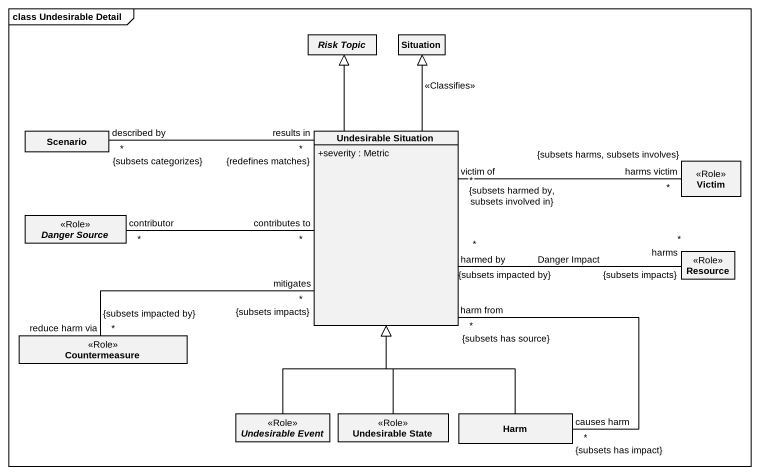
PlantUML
@startuml
mainframe class Undesirable Detail
hide circle
hide empty members
skinparam classAttributeIconSize 0
abstract class "Risk Topic" as Risk_Topic
class Situation
class Scenario
class "Undesirable Situation" as Undesirable_Situation {
  +severity : Metric
}
class Victim <<Role>>
abstract class "Danger Source" as Danger_Source <<Role>>
class Resource <<Role>>
class Countermeasure <<Role>>
abstract class "Undesirable Event" as Undesirable_Event <<Role>>
class "Undesirable State" as Undesirable_State <<Role>>
class Harm
Undesirable_Situation -up-|> Risk_Topic
Undesirable_Situation -up-|> Situation : <<Classifies>>
Undesirable_Situation "results in\n{redefines matches}\n*" -left- "described by\n{subsets categorizes}\n*" Scenario
Undesirable_Situation "victim of\n{subsets harmed by, subsets involved in}\n*" -right- "harms victim\n{subsets harms, subsets involves}\n*" Victim
Undesirable_Situation "contributes to\n*" -left- "contributor\n*" Danger_Source
Undesirable_Situation "harmed by\n{subsets impacted by}\n*" -right- "harms\n{subsets impacts}\n*" Resource : Danger Impact
Undesirable_Situation "mitigates\n*\n{subsets impacts}" -left- "reduce harm via\n*\n{subsets impacted by}" Countermeasure
Undesirable_Situation "harm from\n{subsets has source}\n*" -- "causes harm\n{subsets has impact}\n*" Harm
Undesirable_Event -up-|> Undesirable_Situation
Undesirable_State -up-|> Undesirable_Situation
Harm -up-|> Undesirable_Situation
@enduml
